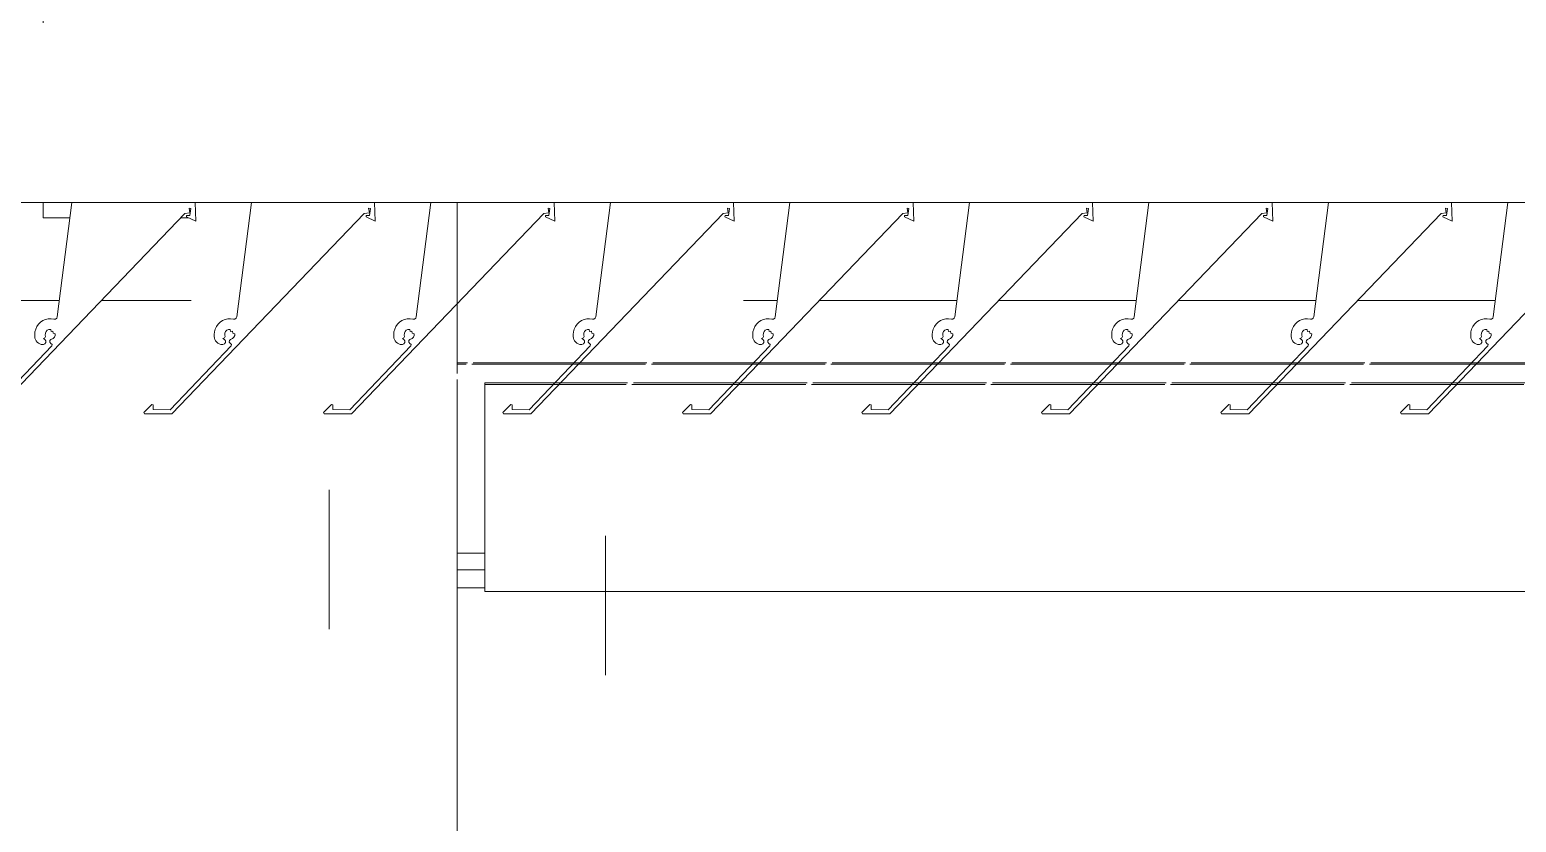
# Model space of a CAD drawing. Header units: millimetres. Extents: x -220592 to 404889, y -217665 to 38245.
# Drawn here: x 27946 to 28484, y -45092 to -44805 of the extents above; entities that cross this region are included whole.
import ezdxf

# ---------------------------------------------------------------- set-up
doc = ezdxf.new("R2010")
doc.units = ezdxf.units.MM
doc.linetypes.add('XKITLINE00', pattern=[0])
doc.linetypes.add('XKITLINE02', pattern=[4, 2, -2])
doc.layers.add('000 - 0_HIDE_OBJ_FRAMING_DEF_SUB_1', color=7, linetype='Continuous')
doc.layers.add('Bolt', color=7, linetype='Continuous', lineweight=0)
doc.layers.add('Part', color=7, linetype='Continuous', lineweight=0)

# ---------------------------------------------------------------- blocks, each defined once
blk = doc.blocks.new('*A13653')
at = {"layer": 'Part', "color": 7, "linetype": 'XKITLINE00', "lineweight": 0}
for p, q in [((-170.778411, 65.820805), (-170.279659, 65.820805)), ((-170.128411, 65.820805), (-169.802542, 65.820805)), ((-167.802542, 65.820805), (-167.679659, 65.820805)), ((-167.528411, 65.820805), (-167.029659, 65.820805)), ((-166.878411, 65.820805), (-166.379659, 65.820805)), ((-166.228411, 65.820805), (-165.729659, 65.820805)), ((-165.578411, 65.820805), (-165.079659, 65.820805))]:
    blk.add_line(p, q, dxfattribs=at)
blk = doc.blocks.new('*A13654')
at = {"layer": 'Part', "color": 7, "linetype": 'XKITLINE00', "lineweight": 0}
for p, q in [((-167.634201, 66.175699), (-167.687231, 65.761693)), ((-167.188531, 66.175691), (-167.634201, 66.175699)), ((-167.185909, 66.108006), (-167.188531, 66.175691)), ((-167.922111, 65.410777), (-167.225865, 66.135899)), ((-167.225865, 66.135899), (-167.207322, 66.138796)), ((-167.218984, 66.128664), (-167.219396, 66.123541)), ((-167.219396, 66.123541), (-167.185909, 66.108006)), ((-167.206793, 66.128793), (-167.218984, 66.128664)), ((-167.207322, 66.138796), (-167.210226, 66.155812)), ((-167.210226, 66.155812), (-167.203653, 66.153776)), ((-167.206793, 66.128793), (-167.203653, 66.153776)), ((-167.755231, 65.735396), (-167.761209, 65.727079)), ((-167.747844, 65.742492), (-167.755231, 65.735396)), ((-167.739294, 65.748132), (-167.747844, 65.742492)), ((-167.729864, 65.75213), (-167.739294, 65.748132)), ((-167.719865, 65.754353), (-167.729864, 65.75213)), ((-167.709629, 65.754728), (-167.719865, 65.754353)), ((-167.699495, 65.753242), (-167.709629, 65.754728)), ((-167.693972, 65.753481), (-167.699495, 65.753242)), ((-167.689421, 65.756618), (-167.693972, 65.753481)), ((-167.687231, 65.761693), (-167.689421, 65.756618)), ((-167.768205, 65.707916), (-167.76899, 65.697703)), ((-167.76899, 65.697703), (-167.768892, 65.690904)), ((-167.768892, 65.690904), (-167.768256, 65.685176)), ((-167.768256, 65.685176), (-167.766537, 65.679675)), ((-167.765582, 65.717817), (-167.768205, 65.707916)), ((-167.766537, 65.679675), (-167.763797, 65.674605)), ((-167.761209, 65.727079), (-167.765582, 65.717817)), ((-167.763797, 65.674605), (-167.760139, 65.670151)), ((-167.737334, 65.683455), (-167.732353, 65.685485)), ((-167.731862, 65.680513), (-167.737334, 65.683455)), ((-167.732353, 65.685485), (-167.729946, 65.690296)), ((-167.728644, 65.675356), (-167.731862, 65.680513)), ((-167.730851, 65.696214), (-167.730507, 65.702714)), ((-167.729946, 65.690296), (-167.730851, 65.696214)), ((-167.730507, 65.702714), (-167.727909, 65.708682)), ((-167.728656, 65.669279), (-167.728644, 65.675356)), ((-167.727909, 65.708682), (-167.723387, 65.713364)), ((-167.723387, 65.713364), (-167.717513, 65.716166)), ((-167.717513, 65.716166), (-167.711029, 65.716735)), ((-167.714258, 65.676), (-167.714464, 65.670106)), ((-167.710101, 65.680183), (-167.714258, 65.676)), ((-167.711029, 65.716735), (-167.709923, 65.709029)), ((-167.702527, 65.683297), (-167.710101, 65.680183)), ((-167.709923, 65.709029), (-167.702863, 65.710199)), ((-167.702863, 65.710199), (-167.701919, 65.703034)), ((-167.697741, 65.687964), (-167.702527, 65.683297)), ((-167.701919, 65.703034), (-167.694528, 65.700712)), ((-167.694951, 65.69404), (-167.697741, 65.687964)), ((-167.694528, 65.700712), (-167.694951, 65.69404)), ((-167.707075, 65.656828), (-167.928477, 65.425812)), ((-167.760139, 65.670151), (-167.755696, 65.66648)), ((-167.755696, 65.66648), (-167.750633, 65.663726)), ((-167.750633, 65.663726), (-167.745137, 65.661991)), ((-167.745137, 65.661991), (-167.737367, 65.661495)), ((-167.737367, 65.661495), (-167.731893, 65.664135)), ((-167.731893, 65.664135), (-167.728656, 65.669279)), ((-167.714464, 65.670106), (-167.71061, 65.665642)), ((-167.71061, 65.665642), (-167.705983, 65.661987)), ((-167.705983, 65.661987), (-167.707075, 65.656828)), ((-167.994842, 65.44466), (-168.02373, 65.416011)), ((-168.02373, 65.416011), (-168.021262, 65.41133)), ((-168.021262, 65.41133), (-167.922111, 65.410777)), ((-167.989921, 65.443575), (-167.994842, 65.44466)), ((-167.989824, 65.426155), (-167.989921, 65.443575)), ((-167.928477, 65.425812), (-167.989824, 65.426155))]:
    blk.add_line(p, q, dxfattribs=at)
blk = doc.blocks.new('*A13657')
at = {"layer": 'Part', "color": 7, "linetype": 'XKITLINE00', "lineweight": 0}
for p, q in [((-170.438523, 66.175501), (-170.234226, 66.175501)), ((-169.788523, 66.175501), (-169.584226, 66.175501)), ((-169.138523, 66.175501), (-168.934226, 66.175501)), ((-168.488523, 66.175501), (-168.284226, 66.175501)), ((-167.838523, 66.175501), (-167.634226, 66.175501)), ((-167.188523, 66.175501), (-166.984226, 66.175501)), ((-166.538523, 66.175501), (-166.334226, 66.175501)), ((-165.888523, 66.175501), (-165.684226, 66.175501)), ((-165.238523, 66.175501), (-165.034226, 66.175501))]:
    blk.add_line(p, q, dxfattribs=at)
blk = doc.blocks.new('*A13789')
at = {"layer": 'Part', "color": 7, "linetype": 'XKITLINE00', "lineweight": 0}
for p, q in [((-168.284201, 66.175699), (-168.337231, 65.761693)), ((-167.838531, 66.175691), (-168.284201, 66.175699)), ((-167.835909, 66.108006), (-167.838531, 66.175691)), ((-168.572111, 65.410777), (-167.875865, 66.135899)), ((-167.875865, 66.135899), (-167.857322, 66.138796)), ((-167.868984, 66.128664), (-167.869396, 66.123541)), ((-167.869396, 66.123541), (-167.835909, 66.108006)), ((-167.856793, 66.128793), (-167.868984, 66.128664)), ((-167.857322, 66.138796), (-167.860226, 66.155812)), ((-167.860226, 66.155812), (-167.853653, 66.153776)), ((-167.856793, 66.128793), (-167.853653, 66.153776)), ((-168.405231, 65.735396), (-168.411209, 65.727079)), ((-168.397844, 65.742492), (-168.405231, 65.735396)), ((-168.389294, 65.748132), (-168.397844, 65.742492)), ((-168.379864, 65.75213), (-168.389294, 65.748132)), ((-168.369865, 65.754353), (-168.379864, 65.75213)), ((-168.359629, 65.754728), (-168.369865, 65.754353)), ((-168.349495, 65.753242), (-168.359629, 65.754728)), ((-168.343972, 65.753481), (-168.349495, 65.753242)), ((-168.339421, 65.756618), (-168.343972, 65.753481)), ((-168.337231, 65.761693), (-168.339421, 65.756618)), ((-168.418205, 65.707916), (-168.41899, 65.697703)), ((-168.41899, 65.697703), (-168.418892, 65.690904)), ((-168.418892, 65.690904), (-168.418256, 65.685176)), ((-168.418256, 65.685176), (-168.416537, 65.679675)), ((-168.415582, 65.717817), (-168.418205, 65.707916)), ((-168.416537, 65.679675), (-168.413797, 65.674605)), ((-168.411209, 65.727079), (-168.415582, 65.717817)), ((-168.413797, 65.674605), (-168.410139, 65.670151)), ((-168.387334, 65.683455), (-168.382353, 65.685485)), ((-168.381862, 65.680513), (-168.387334, 65.683455)), ((-168.382353, 65.685485), (-168.379946, 65.690296)), ((-168.378644, 65.675356), (-168.381862, 65.680513)), ((-168.380851, 65.696214), (-168.380507, 65.702714)), ((-168.379946, 65.690296), (-168.380851, 65.696214)), ((-168.380507, 65.702714), (-168.377909, 65.708682)), ((-168.378656, 65.669279), (-168.378644, 65.675356)), ((-168.377909, 65.708682), (-168.373387, 65.713364)), ((-168.373387, 65.713364), (-168.367513, 65.716166)), ((-168.367513, 65.716166), (-168.361029, 65.716735)), ((-168.364258, 65.676), (-168.364464, 65.670106)), ((-168.360101, 65.680183), (-168.364258, 65.676)), ((-168.361029, 65.716735), (-168.359923, 65.709029)), ((-168.352527, 65.683297), (-168.360101, 65.680183)), ((-168.359923, 65.709029), (-168.352863, 65.710199)), ((-168.352863, 65.710199), (-168.351919, 65.703034)), ((-168.347741, 65.687964), (-168.352527, 65.683297)), ((-168.351919, 65.703034), (-168.344528, 65.700712)), ((-168.344951, 65.69404), (-168.347741, 65.687964)), ((-168.344528, 65.700712), (-168.344951, 65.69404)), ((-168.357075, 65.656828), (-168.578477, 65.425812)), ((-168.410139, 65.670151), (-168.405696, 65.66648)), ((-168.405696, 65.66648), (-168.400633, 65.663726)), ((-168.400633, 65.663726), (-168.395137, 65.661991)), ((-168.395137, 65.661991), (-168.387367, 65.661495)), ((-168.387367, 65.661495), (-168.381893, 65.664135)), ((-168.381893, 65.664135), (-168.378656, 65.669279)), ((-168.364464, 65.670106), (-168.36061, 65.665642)), ((-168.36061, 65.665642), (-168.355983, 65.661987)), ((-168.355983, 65.661987), (-168.357075, 65.656828)), ((-168.644842, 65.44466), (-168.67373, 65.416011)), ((-168.67373, 65.416011), (-168.671262, 65.41133)), ((-168.671262, 65.41133), (-168.572111, 65.410777)), ((-168.639921, 65.443575), (-168.644842, 65.44466)), ((-168.639824, 65.426155), (-168.639921, 65.443575)), ((-168.578477, 65.425812), (-168.639824, 65.426155))]:
    blk.add_line(p, q, dxfattribs=at)
blk = doc.blocks.new('*A13790')
at = {"layer": 'Part', "color": 7, "linetype": 'XKITLINE00', "lineweight": 0}
for p, q in [((-168.934201, 66.175699), (-168.987231, 65.761693)), ((-168.488531, 66.175691), (-168.934201, 66.175699)), ((-168.485909, 66.108006), (-168.488531, 66.175691)), ((-169.222111, 65.410777), (-168.525865, 66.135899)), ((-168.525865, 66.135899), (-168.507322, 66.138796)), ((-168.518984, 66.128664), (-168.519396, 66.123541)), ((-168.519396, 66.123541), (-168.485909, 66.108006)), ((-168.506793, 66.128793), (-168.518984, 66.128664)), ((-168.507322, 66.138796), (-168.510226, 66.155812)), ((-168.510226, 66.155812), (-168.503653, 66.153776)), ((-168.506793, 66.128793), (-168.503653, 66.153776)), ((-169.055231, 65.735396), (-169.061209, 65.727079)), ((-169.047844, 65.742492), (-169.055231, 65.735396)), ((-169.039294, 65.748132), (-169.047844, 65.742492)), ((-169.029864, 65.75213), (-169.039294, 65.748132)), ((-169.019865, 65.754353), (-169.029864, 65.75213)), ((-169.009629, 65.754728), (-169.019865, 65.754353)), ((-168.999495, 65.753242), (-169.009629, 65.754728)), ((-168.993972, 65.753481), (-168.999495, 65.753242)), ((-168.989421, 65.756618), (-168.993972, 65.753481)), ((-168.987231, 65.761693), (-168.989421, 65.756618)), ((-169.068205, 65.707916), (-169.06899, 65.697703)), ((-169.06899, 65.697703), (-169.068892, 65.690904)), ((-169.068892, 65.690904), (-169.068256, 65.685176)), ((-169.068256, 65.685176), (-169.066537, 65.679675)), ((-169.065582, 65.717817), (-169.068205, 65.707916)), ((-169.066537, 65.679675), (-169.063797, 65.674605)), ((-169.061209, 65.727079), (-169.065582, 65.717817)), ((-169.063797, 65.674605), (-169.060139, 65.670151)), ((-169.037334, 65.683455), (-169.032353, 65.685485)), ((-169.031862, 65.680513), (-169.037334, 65.683455)), ((-169.032353, 65.685485), (-169.029946, 65.690296)), ((-169.028644, 65.675356), (-169.031862, 65.680513)), ((-169.030851, 65.696214), (-169.030507, 65.702714)), ((-169.029946, 65.690296), (-169.030851, 65.696214)), ((-169.030507, 65.702714), (-169.027909, 65.708682)), ((-169.028656, 65.669279), (-169.028644, 65.675356)), ((-169.027909, 65.708682), (-169.023387, 65.713364)), ((-169.023387, 65.713364), (-169.017513, 65.716166)), ((-169.017513, 65.716166), (-169.011029, 65.716735)), ((-169.014258, 65.676), (-169.014464, 65.670106)), ((-169.010101, 65.680183), (-169.014258, 65.676)), ((-169.011029, 65.716735), (-169.009923, 65.709029)), ((-169.002527, 65.683297), (-169.010101, 65.680183)), ((-169.009923, 65.709029), (-169.002863, 65.710199)), ((-169.002863, 65.710199), (-169.001919, 65.703034)), ((-168.997741, 65.687964), (-169.002527, 65.683297)), ((-169.001919, 65.703034), (-168.994528, 65.700712)), ((-168.994951, 65.69404), (-168.997741, 65.687964)), ((-168.994528, 65.700712), (-168.994951, 65.69404)), ((-169.007075, 65.656828), (-169.228477, 65.425812)), ((-169.060139, 65.670151), (-169.055696, 65.66648)), ((-169.055696, 65.66648), (-169.050633, 65.663726)), ((-169.050633, 65.663726), (-169.045137, 65.661991)), ((-169.045137, 65.661991), (-169.037367, 65.661495)), ((-169.037367, 65.661495), (-169.031893, 65.664135)), ((-169.031893, 65.664135), (-169.028656, 65.669279)), ((-169.014464, 65.670106), (-169.01061, 65.665642)), ((-169.01061, 65.665642), (-169.005983, 65.661987)), ((-169.005983, 65.661987), (-169.007075, 65.656828)), ((-169.294842, 65.44466), (-169.32373, 65.416011)), ((-169.32373, 65.416011), (-169.321262, 65.41133)), ((-169.321262, 65.41133), (-169.222111, 65.410777)), ((-169.289921, 65.443575), (-169.294842, 65.44466)), ((-169.289824, 65.426155), (-169.289921, 65.443575)), ((-169.228477, 65.425812), (-169.289824, 65.426155))]:
    blk.add_line(p, q, dxfattribs=at)
blk = doc.blocks.new('*A13791')
at = {"layer": 'Part', "color": 7, "linetype": 'XKITLINE00', "lineweight": 0}
for p, q in [((-169.584201, 66.175699), (-169.637231, 65.761693)), ((-169.138531, 66.175691), (-169.584201, 66.175699)), ((-169.135909, 66.108006), (-169.138531, 66.175691)), ((-169.872111, 65.410777), (-169.175865, 66.135899)), ((-169.175865, 66.135899), (-169.157322, 66.138796)), ((-169.168984, 66.128664), (-169.169396, 66.123541)), ((-169.169396, 66.123541), (-169.135909, 66.108006)), ((-169.156793, 66.128793), (-169.168984, 66.128664)), ((-169.157322, 66.138796), (-169.160226, 66.155812)), ((-169.160226, 66.155812), (-169.153653, 66.153776)), ((-169.156793, 66.128793), (-169.153653, 66.153776)), ((-169.705231, 65.735396), (-169.711209, 65.727079)), ((-169.697844, 65.742492), (-169.705231, 65.735396)), ((-169.689294, 65.748132), (-169.697844, 65.742492)), ((-169.679864, 65.75213), (-169.689294, 65.748132)), ((-169.669865, 65.754353), (-169.679864, 65.75213)), ((-169.659629, 65.754728), (-169.669865, 65.754353)), ((-169.649495, 65.753242), (-169.659629, 65.754728)), ((-169.643972, 65.753481), (-169.649495, 65.753242)), ((-169.639421, 65.756618), (-169.643972, 65.753481)), ((-169.637231, 65.761693), (-169.639421, 65.756618)), ((-169.718205, 65.707916), (-169.71899, 65.697703)), ((-169.71899, 65.697703), (-169.718892, 65.690904)), ((-169.718892, 65.690904), (-169.718256, 65.685176)), ((-169.718256, 65.685176), (-169.716537, 65.679675)), ((-169.715582, 65.717817), (-169.718205, 65.707916)), ((-169.716537, 65.679675), (-169.713797, 65.674605)), ((-169.711209, 65.727079), (-169.715582, 65.717817)), ((-169.713797, 65.674605), (-169.710139, 65.670151)), ((-169.687334, 65.683455), (-169.682353, 65.685485)), ((-169.681862, 65.680513), (-169.687334, 65.683455)), ((-169.682353, 65.685485), (-169.679946, 65.690296)), ((-169.678644, 65.675356), (-169.681862, 65.680513)), ((-169.680851, 65.696214), (-169.680507, 65.702714)), ((-169.679946, 65.690296), (-169.680851, 65.696214)), ((-169.680507, 65.702714), (-169.677909, 65.708682)), ((-169.678656, 65.669279), (-169.678644, 65.675356)), ((-169.677909, 65.708682), (-169.673387, 65.713364)), ((-169.673387, 65.713364), (-169.667513, 65.716166)), ((-169.667513, 65.716166), (-169.661029, 65.716735)), ((-169.664258, 65.676), (-169.664464, 65.670106)), ((-169.660101, 65.680183), (-169.664258, 65.676)), ((-169.661029, 65.716735), (-169.659923, 65.709029)), ((-169.652527, 65.683297), (-169.660101, 65.680183)), ((-169.659923, 65.709029), (-169.652863, 65.710199)), ((-169.652863, 65.710199), (-169.651919, 65.703034)), ((-169.647741, 65.687964), (-169.652527, 65.683297)), ((-169.651919, 65.703034), (-169.644528, 65.700712)), ((-169.644951, 65.69404), (-169.647741, 65.687964)), ((-169.644528, 65.700712), (-169.644951, 65.69404)), ((-169.657075, 65.656828), (-169.878477, 65.425812)), ((-169.710139, 65.670151), (-169.705696, 65.66648)), ((-169.705696, 65.66648), (-169.700633, 65.663726)), ((-169.700633, 65.663726), (-169.695137, 65.661991)), ((-169.695137, 65.661991), (-169.687367, 65.661495)), ((-169.687367, 65.661495), (-169.681893, 65.664135)), ((-169.681893, 65.664135), (-169.678656, 65.669279)), ((-169.664464, 65.670106), (-169.66061, 65.665642)), ((-169.66061, 65.665642), (-169.655983, 65.661987)), ((-169.655983, 65.661987), (-169.657075, 65.656828)), ((-169.944842, 65.44466), (-169.97373, 65.416011)), ((-169.97373, 65.416011), (-169.971262, 65.41133)), ((-169.971262, 65.41133), (-169.872111, 65.410777)), ((-169.939921, 65.443575), (-169.944842, 65.44466)), ((-169.939824, 65.426155), (-169.939921, 65.443575)), ((-169.878477, 65.425812), (-169.939824, 65.426155))]:
    blk.add_line(p, q, dxfattribs=at)
blk = doc.blocks.new('*A13792')
at = {"layer": 'Part', "color": 7, "linetype": 'XKITLINE00', "lineweight": 0}
for p, q in [((-170.234201, 66.175699), (-170.287231, 65.761693)), ((-169.788531, 66.175691), (-170.234201, 66.175699)), ((-169.785909, 66.108006), (-169.788531, 66.175691)), ((-170.522111, 65.410777), (-169.825865, 66.135899)), ((-169.825865, 66.135899), (-169.807322, 66.138796)), ((-169.818984, 66.128664), (-169.819396, 66.123541)), ((-169.819396, 66.123541), (-169.785909, 66.108006)), ((-169.806793, 66.128793), (-169.818984, 66.128664)), ((-169.807322, 66.138796), (-169.810226, 66.155812)), ((-169.810226, 66.155812), (-169.803653, 66.153776)), ((-169.806793, 66.128793), (-169.803653, 66.153776)), ((-170.355231, 65.735396), (-170.361209, 65.727079)), ((-170.347844, 65.742492), (-170.355231, 65.735396)), ((-170.339294, 65.748132), (-170.347844, 65.742492)), ((-170.329864, 65.75213), (-170.339294, 65.748132)), ((-170.319865, 65.754353), (-170.329864, 65.75213)), ((-170.309629, 65.754728), (-170.319865, 65.754353)), ((-170.299495, 65.753242), (-170.309629, 65.754728)), ((-170.293972, 65.753481), (-170.299495, 65.753242)), ((-170.289421, 65.756618), (-170.293972, 65.753481)), ((-170.287231, 65.761693), (-170.289421, 65.756618)), ((-170.368205, 65.707916), (-170.36899, 65.697703)), ((-170.36899, 65.697703), (-170.368892, 65.690904)), ((-170.368892, 65.690904), (-170.368256, 65.685176)), ((-170.368256, 65.685176), (-170.366537, 65.679675)), ((-170.365582, 65.717817), (-170.368205, 65.707916)), ((-170.366537, 65.679675), (-170.363797, 65.674605)), ((-170.361209, 65.727079), (-170.365582, 65.717817)), ((-170.363797, 65.674605), (-170.360139, 65.670151)), ((-170.337334, 65.683455), (-170.332353, 65.685485)), ((-170.331862, 65.680513), (-170.337334, 65.683455)), ((-170.332353, 65.685485), (-170.329946, 65.690296)), ((-170.328644, 65.675356), (-170.331862, 65.680513)), ((-170.330851, 65.696214), (-170.330507, 65.702714)), ((-170.329946, 65.690296), (-170.330851, 65.696214)), ((-170.330507, 65.702714), (-170.327909, 65.708682)), ((-170.328656, 65.669279), (-170.328644, 65.675356)), ((-170.327909, 65.708682), (-170.323387, 65.713364)), ((-170.323387, 65.713364), (-170.317513, 65.716166)), ((-170.317513, 65.716166), (-170.311029, 65.716735)), ((-170.314258, 65.676), (-170.314464, 65.670106)), ((-170.310101, 65.680183), (-170.314258, 65.676)), ((-170.311029, 65.716735), (-170.309923, 65.709029)), ((-170.302527, 65.683297), (-170.310101, 65.680183)), ((-170.309923, 65.709029), (-170.302863, 65.710199)), ((-170.302863, 65.710199), (-170.301919, 65.703034)), ((-170.297741, 65.687964), (-170.302527, 65.683297)), ((-170.301919, 65.703034), (-170.294528, 65.700712)), ((-170.294951, 65.69404), (-170.297741, 65.687964)), ((-170.294528, 65.700712), (-170.294951, 65.69404)), ((-170.307075, 65.656828), (-170.528477, 65.425812)), ((-170.360139, 65.670151), (-170.355696, 65.66648)), ((-170.355696, 65.66648), (-170.350633, 65.663726)), ((-170.350633, 65.663726), (-170.345137, 65.661991)), ((-170.345137, 65.661991), (-170.337367, 65.661495)), ((-170.337367, 65.661495), (-170.331893, 65.664135)), ((-170.331893, 65.664135), (-170.328656, 65.669279)), ((-170.314464, 65.670106), (-170.31061, 65.665642)), ((-170.31061, 65.665642), (-170.305983, 65.661987)), ((-170.305983, 65.661987), (-170.307075, 65.656828)), ((-170.594842, 65.44466), (-170.62373, 65.416011)), ((-170.62373, 65.416011), (-170.621262, 65.41133)), ((-170.621262, 65.41133), (-170.522111, 65.410777)), ((-170.589921, 65.443575), (-170.594842, 65.44466)), ((-170.589824, 65.426155), (-170.589921, 65.443575)), ((-170.528477, 65.425812), (-170.589824, 65.426155))]:
    blk.add_line(p, q, dxfattribs=at)
blk = doc.blocks.new('*A13801')
at = {"layer": 'Bolt', "color": 7, "linetype": 'XKITLINE02', "lineweight": 0}
for p, q in [((-168.302542, 64.970006), (-168.302542, 64.491463)), ((-168.302542, 64.943838), (-168.302542, 64.465295))]:
    blk.add_line(p, q, dxfattribs=at)
blk = doc.blocks.new('*A13803')
at = {"layer": 'Bolt', "color": 7, "linetype": 'XKITLINE02', "lineweight": 0}
for p, q in [((-169.302555, 64.657042), (-169.302555, 65.135594)), ((-169.302555, 64.631049), (-169.302555, 65.109601))]:
    blk.add_line(p, q, dxfattribs=at)
blk = doc.blocks.new('*A13805')
at = {"layer": 'Part', "color": 7, "linetype": 'XKITLINE00', "lineweight": 0}
for p, q in [((-170.338308, 66.825501), (-170.338308, 67.320805)), ((-170.338308, 67.320805), (-170.152583, 67.320805)), ((-170.338308, 66.120805), (-170.338308, 66.175501)), ((-170.338308, 66.120805), (-170.241232, 66.120805)), ((-169.840358, 66.120805), (-169.813498, 66.120805))]:
    blk.add_line(p, q, dxfattribs=at)
blk = doc.blocks.new('*A13945')
at = {"layer": 'Part', "color": 7, "linetype": 'XKITLINE00', "lineweight": 0}
for p, q in [((-165.034201, 66.175699), (-165.087231, 65.761693)), ((-164.588531, 66.175691), (-165.034201, 66.175699)), ((-164.585909, 66.108006), (-164.588531, 66.175691)), ((-165.322111, 65.410777), (-164.625865, 66.135899)), ((-164.625865, 66.135899), (-164.607322, 66.138796)), ((-164.618984, 66.128664), (-164.619396, 66.123541)), ((-164.619396, 66.123541), (-164.585909, 66.108006)), ((-164.606793, 66.128793), (-164.618984, 66.128664)), ((-164.607322, 66.138796), (-164.610226, 66.155812)), ((-164.610226, 66.155812), (-164.603653, 66.153776)), ((-164.606793, 66.128793), (-164.603653, 66.153776)), ((-165.155231, 65.735396), (-165.161209, 65.727079)), ((-165.147844, 65.742492), (-165.155231, 65.735396)), ((-165.139294, 65.748132), (-165.147844, 65.742492)), ((-165.129864, 65.75213), (-165.139294, 65.748132)), ((-165.119865, 65.754353), (-165.129864, 65.75213)), ((-165.109629, 65.754728), (-165.119865, 65.754353)), ((-165.099495, 65.753242), (-165.109629, 65.754728)), ((-165.093972, 65.753481), (-165.099495, 65.753242)), ((-165.089421, 65.756618), (-165.093972, 65.753481)), ((-165.087231, 65.761693), (-165.089421, 65.756618)), ((-165.168205, 65.707916), (-165.16899, 65.697703)), ((-165.16899, 65.697703), (-165.168892, 65.690904)), ((-165.168892, 65.690904), (-165.168256, 65.685176)), ((-165.168256, 65.685176), (-165.166537, 65.679675)), ((-165.165582, 65.717817), (-165.168205, 65.707916)), ((-165.166537, 65.679675), (-165.163797, 65.674605)), ((-165.161209, 65.727079), (-165.165582, 65.717817)), ((-165.163797, 65.674605), (-165.160139, 65.670151)), ((-165.137334, 65.683455), (-165.132353, 65.685485)), ((-165.131862, 65.680513), (-165.137334, 65.683455)), ((-165.132353, 65.685485), (-165.129946, 65.690296)), ((-165.128644, 65.675356), (-165.131862, 65.680513)), ((-165.130851, 65.696214), (-165.130507, 65.702714)), ((-165.129946, 65.690296), (-165.130851, 65.696214)), ((-165.130507, 65.702714), (-165.127909, 65.708682)), ((-165.128656, 65.669279), (-165.128644, 65.675356)), ((-165.127909, 65.708682), (-165.123387, 65.713364)), ((-165.123387, 65.713364), (-165.117513, 65.716166)), ((-165.117513, 65.716166), (-165.111029, 65.716735)), ((-165.114258, 65.676), (-165.114464, 65.670106)), ((-165.110101, 65.680183), (-165.114258, 65.676)), ((-165.111029, 65.716735), (-165.109923, 65.709029)), ((-165.102527, 65.683297), (-165.110101, 65.680183)), ((-165.109923, 65.709029), (-165.102863, 65.710199)), ((-165.102863, 65.710199), (-165.101919, 65.703034)), ((-165.097741, 65.687964), (-165.102527, 65.683297)), ((-165.101919, 65.703034), (-165.094528, 65.700712)), ((-165.094951, 65.69404), (-165.097741, 65.687964)), ((-165.094528, 65.700712), (-165.094951, 65.69404)), ((-165.107075, 65.656828), (-165.328477, 65.425812)), ((-165.160139, 65.670151), (-165.155696, 65.66648)), ((-165.155696, 65.66648), (-165.150633, 65.663726)), ((-165.150633, 65.663726), (-165.145137, 65.661991)), ((-165.145137, 65.661991), (-165.137367, 65.661495)), ((-165.137367, 65.661495), (-165.131893, 65.664135)), ((-165.131893, 65.664135), (-165.128656, 65.669279)), ((-165.114464, 65.670106), (-165.11061, 65.665642)), ((-165.11061, 65.665642), (-165.105983, 65.661987)), ((-165.105983, 65.661987), (-165.107075, 65.656828)), ((-165.394842, 65.44466), (-165.42373, 65.416011)), ((-165.42373, 65.416011), (-165.421262, 65.41133)), ((-165.421262, 65.41133), (-165.322111, 65.410777)), ((-165.389921, 65.443575), (-165.394842, 65.44466)), ((-165.389824, 65.426155), (-165.389921, 65.443575)), ((-165.328477, 65.425812), (-165.389824, 65.426155))]:
    blk.add_line(p, q, dxfattribs=at)
blk = doc.blocks.new('*A13946')
at = {"layer": 'Part', "color": 7, "linetype": 'XKITLINE00', "lineweight": 0}
for p, q in [((-165.684201, 66.175699), (-165.737231, 65.761693)), ((-165.238531, 66.175691), (-165.684201, 66.175699)), ((-165.235909, 66.108006), (-165.238531, 66.175691)), ((-165.972111, 65.410777), (-165.275865, 66.135899)), ((-165.275865, 66.135899), (-165.257322, 66.138796)), ((-165.268984, 66.128664), (-165.269396, 66.123541)), ((-165.269396, 66.123541), (-165.235909, 66.108006)), ((-165.256793, 66.128793), (-165.268984, 66.128664)), ((-165.257322, 66.138796), (-165.260226, 66.155812)), ((-165.260226, 66.155812), (-165.253653, 66.153776)), ((-165.256793, 66.128793), (-165.253653, 66.153776)), ((-165.805231, 65.735396), (-165.811209, 65.727079)), ((-165.797844, 65.742492), (-165.805231, 65.735396)), ((-165.789294, 65.748132), (-165.797844, 65.742492)), ((-165.779864, 65.75213), (-165.789294, 65.748132)), ((-165.769865, 65.754353), (-165.779864, 65.75213)), ((-165.759629, 65.754728), (-165.769865, 65.754353)), ((-165.749495, 65.753242), (-165.759629, 65.754728)), ((-165.743972, 65.753481), (-165.749495, 65.753242)), ((-165.739421, 65.756618), (-165.743972, 65.753481)), ((-165.737231, 65.761693), (-165.739421, 65.756618)), ((-165.818205, 65.707916), (-165.81899, 65.697703)), ((-165.81899, 65.697703), (-165.818892, 65.690904)), ((-165.818892, 65.690904), (-165.818256, 65.685176)), ((-165.818256, 65.685176), (-165.816537, 65.679675)), ((-165.815582, 65.717817), (-165.818205, 65.707916)), ((-165.816537, 65.679675), (-165.813797, 65.674605)), ((-165.811209, 65.727079), (-165.815582, 65.717817)), ((-165.813797, 65.674605), (-165.810139, 65.670151)), ((-165.787334, 65.683455), (-165.782353, 65.685485)), ((-165.781862, 65.680513), (-165.787334, 65.683455)), ((-165.782353, 65.685485), (-165.779946, 65.690296)), ((-165.778644, 65.675356), (-165.781862, 65.680513)), ((-165.780851, 65.696214), (-165.780507, 65.702714)), ((-165.779946, 65.690296), (-165.780851, 65.696214)), ((-165.780507, 65.702714), (-165.777909, 65.708682)), ((-165.778656, 65.669279), (-165.778644, 65.675356)), ((-165.777909, 65.708682), (-165.773387, 65.713364)), ((-165.773387, 65.713364), (-165.767513, 65.716166)), ((-165.767513, 65.716166), (-165.761029, 65.716735)), ((-165.764258, 65.676), (-165.764464, 65.670106)), ((-165.760101, 65.680183), (-165.764258, 65.676)), ((-165.761029, 65.716735), (-165.759923, 65.709029)), ((-165.752527, 65.683297), (-165.760101, 65.680183)), ((-165.759923, 65.709029), (-165.752863, 65.710199)), ((-165.752863, 65.710199), (-165.751919, 65.703034)), ((-165.747741, 65.687964), (-165.752527, 65.683297)), ((-165.751919, 65.703034), (-165.744528, 65.700712)), ((-165.744951, 65.69404), (-165.747741, 65.687964)), ((-165.744528, 65.700712), (-165.744951, 65.69404)), ((-165.757075, 65.656828), (-165.978477, 65.425812)), ((-165.810139, 65.670151), (-165.805696, 65.66648)), ((-165.805696, 65.66648), (-165.800633, 65.663726)), ((-165.800633, 65.663726), (-165.795137, 65.661991)), ((-165.795137, 65.661991), (-165.787367, 65.661495)), ((-165.787367, 65.661495), (-165.781893, 65.664135)), ((-165.781893, 65.664135), (-165.778656, 65.669279)), ((-165.764464, 65.670106), (-165.76061, 65.665642)), ((-165.76061, 65.665642), (-165.755983, 65.661987)), ((-165.755983, 65.661987), (-165.757075, 65.656828)), ((-166.044842, 65.44466), (-166.07373, 65.416011)), ((-166.07373, 65.416011), (-166.071262, 65.41133)), ((-166.071262, 65.41133), (-165.972111, 65.410777)), ((-166.039921, 65.443575), (-166.044842, 65.44466)), ((-166.039824, 65.426155), (-166.039921, 65.443575)), ((-165.978477, 65.425812), (-166.039824, 65.426155))]:
    blk.add_line(p, q, dxfattribs=at)
blk = doc.blocks.new('*A13947')
at = {"layer": 'Part', "color": 7, "linetype": 'XKITLINE00', "lineweight": 0}
for p, q in [((-166.334201, 66.175699), (-166.387231, 65.761693)), ((-165.888531, 66.175691), (-166.334201, 66.175699)), ((-165.885909, 66.108006), (-165.888531, 66.175691)), ((-166.622111, 65.410777), (-165.925865, 66.135899)), ((-165.925865, 66.135899), (-165.907322, 66.138796)), ((-165.918984, 66.128664), (-165.919396, 66.123541)), ((-165.919396, 66.123541), (-165.885909, 66.108006)), ((-165.906793, 66.128793), (-165.918984, 66.128664)), ((-165.907322, 66.138796), (-165.910226, 66.155812)), ((-165.910226, 66.155812), (-165.903653, 66.153776)), ((-165.906793, 66.128793), (-165.903653, 66.153776)), ((-166.455231, 65.735396), (-166.461209, 65.727079)), ((-166.447844, 65.742492), (-166.455231, 65.735396)), ((-166.439294, 65.748132), (-166.447844, 65.742492)), ((-166.429864, 65.75213), (-166.439294, 65.748132)), ((-166.419865, 65.754353), (-166.429864, 65.75213)), ((-166.409629, 65.754728), (-166.419865, 65.754353)), ((-166.399495, 65.753242), (-166.409629, 65.754728)), ((-166.393972, 65.753481), (-166.399495, 65.753242)), ((-166.389421, 65.756618), (-166.393972, 65.753481)), ((-166.387231, 65.761693), (-166.389421, 65.756618)), ((-166.468205, 65.707916), (-166.46899, 65.697703)), ((-166.46899, 65.697703), (-166.468892, 65.690904)), ((-166.468892, 65.690904), (-166.468256, 65.685176)), ((-166.468256, 65.685176), (-166.466537, 65.679675)), ((-166.465582, 65.717817), (-166.468205, 65.707916)), ((-166.466537, 65.679675), (-166.463797, 65.674605)), ((-166.461209, 65.727079), (-166.465582, 65.717817)), ((-166.463797, 65.674605), (-166.460139, 65.670151)), ((-166.437334, 65.683455), (-166.432353, 65.685485)), ((-166.431862, 65.680513), (-166.437334, 65.683455)), ((-166.432353, 65.685485), (-166.429946, 65.690296)), ((-166.428644, 65.675356), (-166.431862, 65.680513)), ((-166.430851, 65.696214), (-166.430507, 65.702714)), ((-166.429946, 65.690296), (-166.430851, 65.696214)), ((-166.430507, 65.702714), (-166.427909, 65.708682)), ((-166.428656, 65.669279), (-166.428644, 65.675356)), ((-166.427909, 65.708682), (-166.423387, 65.713364)), ((-166.423387, 65.713364), (-166.417513, 65.716166)), ((-166.417513, 65.716166), (-166.411029, 65.716735)), ((-166.414258, 65.676), (-166.414464, 65.670106)), ((-166.410101, 65.680183), (-166.414258, 65.676)), ((-166.411029, 65.716735), (-166.409923, 65.709029)), ((-166.402527, 65.683297), (-166.410101, 65.680183)), ((-166.409923, 65.709029), (-166.402863, 65.710199)), ((-166.402863, 65.710199), (-166.401919, 65.703034)), ((-166.397741, 65.687964), (-166.402527, 65.683297)), ((-166.401919, 65.703034), (-166.394528, 65.700712)), ((-166.394951, 65.69404), (-166.397741, 65.687964)), ((-166.394528, 65.700712), (-166.394951, 65.69404)), ((-166.407075, 65.656828), (-166.628477, 65.425812)), ((-166.460139, 65.670151), (-166.455696, 65.66648)), ((-166.455696, 65.66648), (-166.450633, 65.663726)), ((-166.450633, 65.663726), (-166.445137, 65.661991)), ((-166.445137, 65.661991), (-166.437367, 65.661495)), ((-166.437367, 65.661495), (-166.431893, 65.664135)), ((-166.431893, 65.664135), (-166.428656, 65.669279)), ((-166.414464, 65.670106), (-166.41061, 65.665642)), ((-166.41061, 65.665642), (-166.405983, 65.661987)), ((-166.405983, 65.661987), (-166.407075, 65.656828)), ((-166.694842, 65.44466), (-166.72373, 65.416011)), ((-166.72373, 65.416011), (-166.721262, 65.41133)), ((-166.721262, 65.41133), (-166.622111, 65.410777)), ((-166.689921, 65.443575), (-166.694842, 65.44466)), ((-166.689824, 65.426155), (-166.689921, 65.443575)), ((-166.628477, 65.425812), (-166.689824, 65.426155))]:
    blk.add_line(p, q, dxfattribs=at)
blk = doc.blocks.new('*A13948')
at = {"layer": 'Part', "color": 7, "linetype": 'XKITLINE00', "lineweight": 0}
for p, q in [((-166.984201, 66.175699), (-167.037231, 65.761693)), ((-166.538531, 66.175691), (-166.984201, 66.175699)), ((-166.535909, 66.108006), (-166.538531, 66.175691)), ((-167.272111, 65.410777), (-166.575865, 66.135899)), ((-166.575865, 66.135899), (-166.557322, 66.138796)), ((-166.568984, 66.128664), (-166.569396, 66.123541)), ((-166.569396, 66.123541), (-166.535909, 66.108006)), ((-166.556793, 66.128793), (-166.568984, 66.128664)), ((-166.557322, 66.138796), (-166.560226, 66.155812)), ((-166.560226, 66.155812), (-166.553653, 66.153776)), ((-166.556793, 66.128793), (-166.553653, 66.153776)), ((-167.105231, 65.735396), (-167.111209, 65.727079)), ((-167.097844, 65.742492), (-167.105231, 65.735396)), ((-167.089294, 65.748132), (-167.097844, 65.742492)), ((-167.079864, 65.75213), (-167.089294, 65.748132)), ((-167.069865, 65.754353), (-167.079864, 65.75213)), ((-167.059629, 65.754728), (-167.069865, 65.754353)), ((-167.049495, 65.753242), (-167.059629, 65.754728)), ((-167.043972, 65.753481), (-167.049495, 65.753242)), ((-167.039421, 65.756618), (-167.043972, 65.753481)), ((-167.037231, 65.761693), (-167.039421, 65.756618)), ((-167.118205, 65.707916), (-167.11899, 65.697703)), ((-167.11899, 65.697703), (-167.118892, 65.690904)), ((-167.118892, 65.690904), (-167.118256, 65.685176)), ((-167.118256, 65.685176), (-167.116537, 65.679675)), ((-167.115582, 65.717817), (-167.118205, 65.707916)), ((-167.116537, 65.679675), (-167.113797, 65.674605)), ((-167.111209, 65.727079), (-167.115582, 65.717817)), ((-167.113797, 65.674605), (-167.110139, 65.670151)), ((-167.087334, 65.683455), (-167.082353, 65.685485)), ((-167.081862, 65.680513), (-167.087334, 65.683455)), ((-167.082353, 65.685485), (-167.079946, 65.690296)), ((-167.078644, 65.675356), (-167.081862, 65.680513)), ((-167.080851, 65.696214), (-167.080507, 65.702714)), ((-167.079946, 65.690296), (-167.080851, 65.696214)), ((-167.080507, 65.702714), (-167.077909, 65.708682)), ((-167.078656, 65.669279), (-167.078644, 65.675356)), ((-167.077909, 65.708682), (-167.073387, 65.713364)), ((-167.073387, 65.713364), (-167.067513, 65.716166)), ((-167.067513, 65.716166), (-167.061029, 65.716735)), ((-167.064258, 65.676), (-167.064464, 65.670106)), ((-167.060101, 65.680183), (-167.064258, 65.676)), ((-167.061029, 65.716735), (-167.059923, 65.709029)), ((-167.052527, 65.683297), (-167.060101, 65.680183)), ((-167.059923, 65.709029), (-167.052863, 65.710199)), ((-167.052863, 65.710199), (-167.051919, 65.703034)), ((-167.047741, 65.687964), (-167.052527, 65.683297)), ((-167.051919, 65.703034), (-167.044528, 65.700712)), ((-167.044951, 65.69404), (-167.047741, 65.687964)), ((-167.044528, 65.700712), (-167.044951, 65.69404)), ((-167.057075, 65.656828), (-167.278477, 65.425812)), ((-167.110139, 65.670151), (-167.105696, 65.66648)), ((-167.105696, 65.66648), (-167.100633, 65.663726)), ((-167.100633, 65.663726), (-167.095137, 65.661991)), ((-167.095137, 65.661991), (-167.087367, 65.661495)), ((-167.087367, 65.661495), (-167.081893, 65.664135)), ((-167.081893, 65.664135), (-167.078656, 65.669279)), ((-167.064464, 65.670106), (-167.06061, 65.665642)), ((-167.06061, 65.665642), (-167.055983, 65.661987)), ((-167.055983, 65.661987), (-167.057075, 65.656828)), ((-167.344842, 65.44466), (-167.37373, 65.416011)), ((-167.37373, 65.416011), (-167.371262, 65.41133)), ((-167.371262, 65.41133), (-167.272111, 65.410777)), ((-167.339921, 65.443575), (-167.344842, 65.44466)), ((-167.339824, 65.426155), (-167.339921, 65.443575)), ((-167.278477, 65.425812), (-167.339824, 65.426155))]:
    blk.add_line(p, q, dxfattribs=at)
blk = doc.blocks.new('*A13659')
at = {"layer": '000 - 0_HIDE_OBJ_FRAMING_DEF_SUB_1', "color": 7, "linetype": 'XKITLINE00', "lineweight": 0}
for p, q in [((-167.802542, 65.595903), (-167.765465, 65.595903)), ((-167.802542, 65.590669), (-167.77048, 65.590669)), ((-167.749382, 65.590669), (-167.12048, 65.590669)), ((-167.744357, 65.595903), (-167.115465, 65.595903)), ((-167.099382, 65.590669), (-166.47048, 65.590669)), ((-167.094357, 65.595903), (-166.465465, 65.595903)), ((-166.449382, 65.590669), (-165.82048, 65.590669)), ((-166.444357, 65.595903), (-165.815465, 65.595903)), ((-165.799382, 65.590669), (-165.17048, 65.590669)), ((-165.794357, 65.595903), (-165.165465, 65.595903)), ((-165.149382, 65.590669), (-164.52048, 65.590669)), ((-165.144357, 65.595903), (-164.515465, 65.595903)), ((-164.499382, 65.590669), (-163.87048, 65.590669)), ((-164.494357, 65.595903), (-163.865465, 65.595903)), ((-167.702542, 65.522633), (-167.185686, 65.522633)), ((-167.702542, 65.522633), (-167.702542, 65.517399)), ((-167.702542, 65.517399), (-167.190702, 65.517399)), ((-167.702542, 65.517399), (-167.702542, 64.768427)), ((-167.169735, 65.517399), (-166.540702, 65.517399)), ((-167.164709, 65.522633), (-166.535686, 65.522633)), ((-166.519735, 65.517399), (-165.890702, 65.517399)), ((-166.514709, 65.522633), (-165.885686, 65.522633)), ((-165.869735, 65.517399), (-165.240702, 65.517399)), ((-165.864709, 65.522633), (-165.235686, 65.522633)), ((-165.219735, 65.517399), (-164.590702, 65.517399)), ((-165.214709, 65.522633), (-164.585686, 65.522633)), ((-164.569735, 65.517399), (-163.940702, 65.517399)), ((-164.564709, 65.522633), (-163.935686, 65.522633)), ((-167.802542, 64.906608), (-167.702542, 64.906608)), ((-167.802542, 64.846422), (-167.702542, 64.846422)), ((-167.802542, 64.781511), (-167.702542, 64.781511)), ((-167.702542, 64.768427), (-159.902542, 64.768427))]:
    blk.add_line(p, q, dxfattribs=at)
blk = doc.blocks.new('*A13775')
at = {"layer": '000 - 0_HIDE_OBJ_FRAMING_DEF_SUB_1', "color": 7, "linetype": 'XKITLINE00', "lineweight": 0}
for p, q in [((-167.802542, 65.557215), (-167.802542, 66.175501)), ((-167.802542, 51.974805), (-167.802542, 65.535304))]:
    blk.add_line(p, q, dxfattribs=at)
blk = doc.blocks.new('W-1-PP18-ST_20260402-011103_LOWER_PL')
at = {"layer": '000 - 0_HIDE_OBJ_FRAMING_DEF_SUB_1', "color": 7, "lineweight": 0, "xscale": 100, "yscale": 100, "zscale": 100}
for name in ['*A13775', '*A13659']:
    blk.add_blockref(name, (17759.3349, -35779.0805), dxfattribs=at)

msp = doc.modelspace()

# ---------------------------------------------------------------- block references
at = {"color": 7, "lineweight": 0, "xscale": 100, "yscale": 100, "zscale": 100}
for name in ['*A13653', '*A13805', '*A13657', '*A13792', '*A13791', '*A13790', '*A13789', '*A13654', '*A13948', '*A13947', '*A13946', '*A13945', '*A13803', '*A13801']:
    msp.add_blockref(name, (44984.4833, -51484.8507), dxfattribs=at)

# ---------------------------------------------------------------- next in the draw order: block references
at = {"layer": 'Defpoints', "color": 7}
msp.add_blockref('W-1-PP18-ST_20260402-011103_LOWER_PL', (27121.4984, -15705.7702), dxfattribs=at)

doc.saveas('drawing.dxf')
